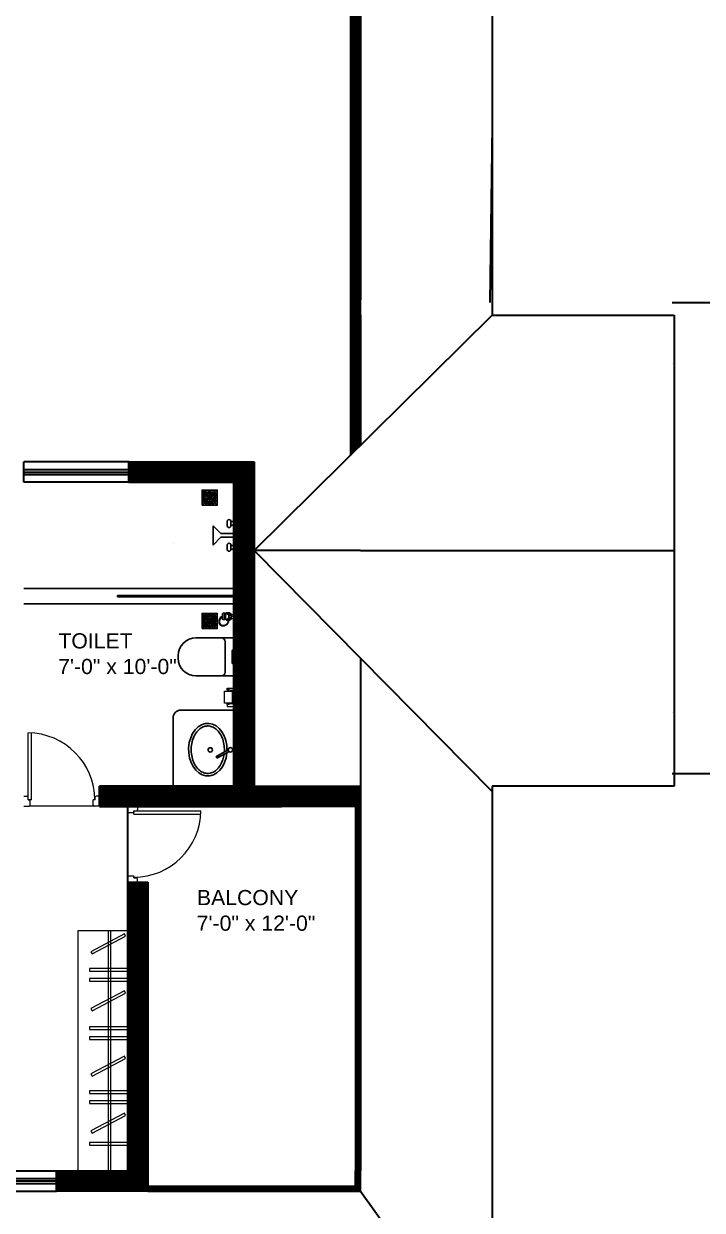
# Model space of a CAD drawing. Extents: x 47729 to 50148, y 8584 to 9735.
# Drawn here: x 49339.1 to 49607.3, y 8874 to 9342.7 of the extents above; entities that cross this region are included whole.
import ezdxf

# ---------------------------------------------------------------- set-up
doc = ezdxf.new("R2010")
doc.units = 0
doc.header["$LTSCALE"] = 100
doc.header["$MEASUREMENT"] = 0
doc.layers.get('0').update_dxf_attribs({"color": 250, "lineweight": 9})
for name, color, linetype in [('0-Cutout', 130, 'Continuous'), ('0-Fixture', 8, 'Continuous'), ('DWV', 5, 'Continuous'), ('furniture', 185, 'Continuous'), ('Stairs', 140, 'Continuous'), ('TEXT', 7, 'Continuous')]:
    doc.layers.add(name, color=color, linetype=linetype)
for name, color, linetype, lineweight in [('hat', 8, 'Continuous', 5), ('ibis-fixtures', 7, 'Continuous', 0), ('new interiors', 23, 'Continuous', 13), ('wall', 2, 'Continuous', 35), ('win', 5, 'Continuous', 9)]:
    doc.layers.add(name, color=color, linetype=linetype, lineweight=lineweight)
doc.styles.get("Standard").update_dxf_attribs({"font": 'arial.ttf'})

# ---------------------------------------------------------------- blocks, each defined once
blk = doc.blocks.new('doorinch')
at = {"ltscale": 2}
for p, q in [((-0.993, 0), (-0.993, 1)), ((-0.942, 0), (-0.942, 0.998)), ((-0.942, 0), (-0.993, 0))]:
    blk.add_line(p, q, dxfattribs=at)
blk.add_arc((-1, 0), 1, 0, 89.571, dxfattribs=at)
blk = doc.blocks.new('12')
at = {"layer": 'furniture'}
for p, q in [((-281326.32, -127391.48), (-281328.52, -127387.35)), ((-281325.7, -127391.17), (-281327.91, -127387.03))]:
    blk.add_line(p, q, dxfattribs=at)
for centre, radius in [((-281325.7, -127384.71), 0.781), ((-281328.04, -127387.47, 1.3), 0.26)]:
    blk.add_circle(centre, radius, dxfattribs=at)
at = {"layer": 'furniture', "color": 7}
blk.add_circle((-281325.69, -127391.95), 0.781, dxfattribs=at)
at = {"layer": 'furniture'}
blk.add_arc((-281328.21, -127387.19), 0.345, 28.0516, 208.0516, dxfattribs=at)
at = {"layer": 'furniture', "color": 9}
blk.add_ellipse((-281325.64, -127383.81), major_axis=(9.46, 0), ratio=0.729291, start_param=4.679854, end_param=10.877616, dxfattribs=at)
at = {"layer": 'furniture'}
blk.add_open_spline([(-281326.46, -127389.75), (-281325.74, -127389.8), (-281325.02, -127389.78), (-281323.48, -127389.61), (-281322.67, -127389.43), (-281321.17, -127388.91), (-281320.47, -127388.58), (-281319.26, -127387.79), (-281318.73, -127387.34), (-281317.9, -127386.37), (-281317.59, -127385.85), (-281317.19, -127384.79), (-281317.1, -127384.25), (-281317.12, -127383.17), (-281317.24, -127382.64), (-281317.69, -127381.58), (-281318.03, -127381.07), (-281318.91, -127380.11), (-281319.45, -127379.67), (-281320.71, -127378.91), (-281321.42, -127378.59), (-281322.95, -127378.11), (-281323.77, -127377.95), (-281325.44, -127377.81), (-281326.29, -127377.82), (-281327.94, -127378.03), (-281328.75, -127378.22), (-281330.24, -127378.75), (-281330.92, -127379.1), (-281332.12, -127379.9), (-281332.63, -127380.35), (-281333.44, -127381.33), (-281333.73, -127381.86), (-281334.09, -127382.85), (-281334.17, -127383.33), (-281334.17, -127383.81), (-281334.17, -127384.34), (-281334.07, -127384.88), (-281333.64, -127385.94), (-281333.32, -127386.45), (-281332.46, -127387.42), (-281331.93, -127387.87), (-281330.69, -127388.64), (-281329.99, -127388.97), (-281328.61, -127389.42), (-281327.96, -127389.57), (-281327.29, -127389.66)], degree=3, knots=[1.477578, 1.477578, 1.477578, 1.477578, 1.722682, 1.722682, 2.009796, 2.009796, 2.296909, 2.296909, 2.584023, 2.584023, 2.871137, 2.871137, 3.15825, 3.15825, 3.445364, 3.445364, 3.732478, 3.732478, 4.019591, 4.019591, 4.306705, 4.306705, 4.593819, 4.593819, 4.880932, 4.880932, 5.168046, 5.168046, 5.45516, 5.45516, 5.742273, 5.742273, 6.029387, 6.029387, 6.283185, 6.283185, 6.283185, 6.570299, 6.570299, 6.857413, 6.857413, 7.144526, 7.144526, 7.43164, 7.43164, 7.66542, 7.66542, 7.66542, 7.66542], dxfattribs=at)
blk = doc.blocks.new('_ft')
at = {"layer": '0-Cutout'}
blk.add_circle((0, 0), 75, dxfattribs=at)
at = {"layer": '0-Fixture'}
for p, q in [((-71, 71), (71, -71)), ((71, 71), (-71, -71))]:
    blk.add_line(p, q, dxfattribs=at)
blk.add_lwpolyline([(-75, -75), (75, -75), (75, 75), (-75, 75)], close=True, dxfattribs=at)
at = {"layer": '0-Fixture', "color": 41}
for centre, radius in [((0, 0), 60), ((-48, 0), 8), ((-42, 24), 8), ((-24, 42), 8), ((-21, 12), 8), ((0, 48), 8), ((0, 24), 8), ((0, 0), 8), ((21, 12), 8), ((24, 42), 8), ((42, 24), 8), ((48, 0), 8), ((-42, -24), 8), ((-24, -42), 8), ((-21, -12), 8), ((0, -24), 8), ((0, -48), 8), ((21, -12), 8), ((24, -42), 8), ((42, -24), 8)]:
    blk.add_circle(centre, radius, dxfattribs=at)
blk = doc.blocks.new('14')
at = {"layer": 'furniture', "color": 9}
for p, q in [((-281256.09, -127333.7), (-281256.09, -127332.1)), ((-281253.44, -127332.09), (-281254.59, -127332.09)), ((-281254.59, -127333.7), (-281254.59, -127332.1)), ((-281253.44, -127333.59), (-281253.44, -127332.09)), ((-281253.44, -127333.59), (-281254.59, -127333.59)), ((-281256.09, -127341.44), (-281256.09, -127343.05)), ((-281254.59, -127341.44), (-281254.59, -127343.05)), ((-281253.44, -127341.55), (-281254.59, -127341.55)), ((-281253.44, -127341.55), (-281253.44, -127343.05)), ((-281253.44, -127343.05), (-281254.59, -127343.05))]:
    blk.add_line(p, q, dxfattribs=at)
at = {"layer": 'furniture', "color": 7}
for p, q in [((-281261.55, -127341.36), (-281261.55, -127333.78)), ((-281261.55, -127333.78), (-281258.55, -127336.82)), ((-281253.44, -127336.82), (-281258.55, -127336.82)), ((-281253.44, -127336.82), (-281253.44, -127338.32)), ((-281261.55, -127341.36), (-281258.55, -127338.32)), ((-281253.44, -127338.32), (-281258.55, -127338.32))]:
    blk.add_line(p, q, dxfattribs=at)
at = {"layer": 'furniture', "color": 9}
for centre, start, end in [((-281255.34, -127332.1), 0, 180), ((-281255.34, -127333.7), 180, 0), ((-281255.34, -127341.44), 0, 180), ((-281255.34, -127343.05), 180, 0)]:
    blk.add_arc(centre, 0.75, start, end, dxfattribs=at)

msp = doc.modelspace()

# ---------------------------------------------------------------- hatches: boundary and pattern name
at = {"layer": 'wall', "ltscale": 0.12, "true_color": 0x636466}
h = msp.add_hatch(dxfattribs=at)
h.set_pattern_fill('ANSI32', color=251)
h.set_pattern_definition([(45, (-183.50385, 0), (-0.265165043, 0.265165043), []), (45, (-183.32707, 0), (-0.265165043, 0.265165043), [])])
h.paths.add_polyline_path([(49131.07, 9233.54), (49123.07, 9233.54), (49123.07, 9209.54), (49131.07, 9209.54)])
h.paths.add_polyline_path([(49472.18, 9457.54), (49452.18, 9457.54), (49131.07, 9457.54), (49123.07, 9457.54), (49123.07, 9313.54), (49127.07, 9313.54), (49127.07, 9453.54), (49468.18, 9453.54), (49468.18, 9172.17), (49472.18, 9176.12), (49472.18, 9227.54), (49472.18, 9233.54), (49472.18, 9305.54)])
h.paths.add_polyline_path([(49430.13, 9169.54), (49380.6, 9169.54), (49380.6, 9161.54), (49422.13, 9161.54), (49422.13, 9041.54), (49394.13, 9041.54), (49369.07, 9041.54), (49369.07, 9033.54), (49380.07, 9033.54), (49430.13, 9033.5), (49430.13, 9041.54), (49430.13, 9089.54)])
h.paths.add_polyline_path([(49472.18, 9041.54), (49430.13, 9041.54), (49430.13, 9033.49), (49441.01, 9033.49), (49470.18, 9033.54), (49470.18, 9009.54), (49470.18, 8913.54), (49470.18, 8889.54), (49470.18, 8883.54), (49388.07, 8883.54), (49388.07, 8881.54), (49472.18, 8881.54), (49472.18, 8889.54), (49472.18, 8913.54), (49472.18, 9009.54)])
h.paths.add_polyline_path([(49388.07, 8997.49), (49388.07, 9003.54), (49380.07, 9003.54), (49380.07, 8889.54), (49352.07, 8889.54), (49352.07, 8881.54), (49388.07, 8881.54), (49388.07, 8883.54)])
h.paths.add_polyline_path([(49275.07, 9033.54), (49269.14, 9041.54), (49267.07, 9041.54), (49267.07, 9009.54), (49275.07, 9009.54)])
h.paths.add_polyline_path([(49275.07, 9041.54), (49269.14, 9041.54), (49275.07, 9033.54)], flags=16)

# ---------------------------------------------------------------- linework, layer by layer
msp.add_line((49419.5, 9073.01), (49422.13, 9073.01))
at = {"layer": 'DWV', "ltscale": 0.5}
for p, q in [((49401.13, 9071.54), (49422.13, 9071.54)), ((49398.13, 9041.54), (49398.13, 9068.54))]:
    msp.add_line(p, q, dxfattribs=at)
msp.add_arc((49401.13, 9068.54), 3, 90, 180, dxfattribs=at)
at = {"layer": 'furniture', "linetype": 'ByBlock'}
for p, q in [((49417.19, 9100.04), (49407.13, 9100.04)), ((49417.19, 9100.04), (49422.13, 9100.04)), ((49418.69, 9098.54), (49418.69, 9086.54)), ((49400.13, 9093.04), (49400.13, 9092.04)), ((49417.19, 9085.04), (49407.13, 9085.04)), ((49417.48, 9085.07), (49422.13, 9085.07))]:
    msp.add_line(p, q, dxfattribs=at)
for centre, radius, start, end in [((49407.13, 9093.04), 7, 90, 180), ((49417.19, 9098.54), 1.5, 0, 90), ((49407.13, 9092.04), 7, 180, 270), ((49417.19, 9086.54), 1.5, 270, 0)]:
    msp.add_arc(centre, radius, start, end, dxfattribs=at)
at = {"layer": 'hat', "lineweight": -2, "ltscale": 0.1}
for p, q in [((49422.13, 9119.54), (49339.07, 9119.54)), ((49422.13, 9113.54), (49339.07, 9113.54))]:
    msp.add_line(p, q, dxfattribs=at)
at = {"layer": 'ibis-fixtures'}
for p, q in [((49417.76, 9109.84), (49417.76, 9108.54)), ((49418.37, 9109.84), (49417.76, 9109.84)), ((49418.81, 9109.5), (49418.37, 9109.84)), ((49418.37, 9109.84), (49418.37, 9107.23)), ((49418.81, 9109.5), (49418.81, 9107.57)), ((49419.14, 9110.04), (49420.42, 9110.04)), ((49419.14, 9109.58), (49419.14, 9110.04)), ((49420.42, 9110.04), (49421.34, 9109.32)), ((49421.34, 9109.32), (49422.13, 9109.32)), ((49421.38, 9094.79), (49421.38, 9090.29)), ((49418.48, 9079.06), (49421.49, 9079.06)), ((49418.48, 9074.21), (49418.48, 9079.06)), ((49419.5, 9080.26), (49422.13, 9080.26)), ((49419.5, 9079.56), (49419.5, 9080.26)), ((49419.5, 9079.56), (49419.5, 9079.06)), ((49420.2, 9079.56), (49419.5, 9079.56)), ((49421.16, 9079.25), (49420.2, 9079.56)), ((49420.2, 9079.06), (49420.2, 9079.56)), ((49422.13, 9079.25), (49421.16, 9079.25)), ((49421.49, 9079.06), (49421.49, 9074.21)), ((49421.49, 9074.21), (49418.48, 9074.21)), ((49419.5, 9073.71), (49419.5, 9074.21)), ((49420.2, 9074.21), (49420.2, 9073.71)), ((49420.2, 9073.71), (49419.5, 9073.71)), ((49419.5, 9073.71), (49419.5, 9073.01)), ((49421.16, 9074.02), (49420.2, 9073.71)), ((49422.13, 9074.02), (49421.16, 9074.02))]:
    msp.add_line(p, q, dxfattribs=at)
at = {"layer": 'ibis-fixtures', "elevation": 0}
for points in [[(49417.76, 9109.64), (49417.76, 9109.31), (49417.65, 9109.31), (49417.65, 9109.64)], [(49417.76, 9109.16), (49417.76, 9108.84), (49417.65, 9108.84), (49417.65, 9109.16)], [(49417.76, 9108.7), (49417.76, 9108.37), (49417.65, 9108.37), (49417.65, 9108.7)], [(49417.76, 9108.23), (49417.76, 9107.91), (49417.65, 9107.91), (49417.65, 9108.23)], [(49417.76, 9107.74), (49417.76, 9107.42), (49417.65, 9107.42), (49417.65, 9107.74)]]:
    msp.add_lwpolyline(points, close=True, dxfattribs=at)
for points in [[(49418.81, 9107.57), (49418.37, 9107.23), (49417.76, 9107.23), (49417.76, 9108.54)], [(49419.14, 9109.58), (49420.29, 9109.58), (49421.16, 9108.79)], [(49419.14, 9107.49), (49420.29, 9107.49), (49421.16, 9108.28)], [(49419.14, 9107.49), (49419.14, 9107.03), (49420.42, 9107.03), (49421.34, 9107.75), (49422.13, 9107.75)]]:
    msp.add_lwpolyline(points, dxfattribs=at)
msp.add_lwpolyline([(49420.18, 9108.29), (49421.16, 9108.29, 1), (49421.16, 9108.79), (49420.14, 9108.79)], format="xyb", dxfattribs=at)
at = {"layer": 'ibis-fixtures'}
for centre, radius, start, end in [((49418.39, 9106.55), 2.23, 109.8361, 219.9799), ((49418.42, 9106.55), 1.98, 112.9912, 218.3721), ((49417.92, 9107.13), 2.36, 237.6354, 356.5814), ((49417.91, 9107.14), 2.1, 240.0782, 357.4958), ((49419.14, 9108.52), 1.03, 249.852, 108.8746), ((49421.88, 9094.79), 0.5, 90, 180), ((49421.88, 9090.29), 0.5, 180, 270)]:
    msp.add_arc(centre, radius, start, end, dxfattribs=at)
at = {"layer": 'new interiors', "ltscale": 0.1}
for p, q in [((49360.57, 8889.54), (49360.57, 8984.5)), ((49360.57, 8889.54), (49360.57, 8984.5)), ((49360.57, 8984.5), (49380.07, 8984.5)), ((49372.57, 8889.54), (49372.57, 8984.5)), ((49372.57, 8889.54), (49372.57, 8984.5)), ((49373.57, 8889.54), (49373.57, 8984.5)), ((49373.57, 8889.54), (49373.57, 8984.5)), ((49360.57, 8889.54), (49380.07, 8889.54)), ((49360.57, 8889.54), (49380.07, 8889.54))]:
    msp.add_line(p, q, dxfattribs=at)
for points in [[(49379.33, 8982.25), (49378.86, 8983.13), (49365.61, 8976.1), (49366.08, 8975.22)], [(49379.33, 8982.25), (49378.86, 8983.13), (49365.61, 8976.1), (49366.08, 8975.22)], [(49379.33, 8982.25), (49378.86, 8983.13), (49365.61, 8976.1), (49366.08, 8975.22)], [(49379.33, 8982.25), (49378.86, 8983.13), (49365.61, 8976.1), (49366.08, 8975.22)], [(49380.07, 8968.42), (49380.07, 8969.42), (49365.07, 8969.42), (49365.07, 8968.42)], [(49380.07, 8968.42), (49380.07, 8969.42), (49365.07, 8969.42), (49365.07, 8968.42)], [(49380.07, 8968.42), (49380.07, 8969.42), (49365.07, 8969.42), (49365.07, 8968.42)], [(49380.07, 8968.42), (49380.07, 8969.42), (49365.07, 8969.42), (49365.07, 8968.42)], [(49380.07, 8964.47), (49380.07, 8965.47), (49365.07, 8965.47), (49365.07, 8964.47)], [(49380.07, 8964.47), (49380.07, 8965.47), (49365.07, 8965.47), (49365.07, 8964.47)], [(49380.07, 8964.47), (49380.07, 8965.47), (49365.07, 8965.47), (49365.07, 8964.47)], [(49380.07, 8964.47), (49380.07, 8965.47), (49365.07, 8965.47), (49365.07, 8964.47)], [(49379.33, 8959.75), (49378.86, 8960.63), (49365.61, 8953.6), (49366.08, 8952.72)], [(49379.33, 8959.75), (49378.86, 8960.63), (49365.61, 8953.6), (49366.08, 8952.72)], [(49380.07, 8945.42), (49380.07, 8946.42), (49365.07, 8946.42), (49365.07, 8945.42)], [(49380.07, 8945.42), (49380.07, 8946.42), (49365.07, 8946.42), (49365.07, 8945.42)], [(49380.07, 8941.47), (49380.07, 8942.47), (49365.07, 8942.47), (49365.07, 8941.47)], [(49380.07, 8941.47), (49380.07, 8942.47), (49365.07, 8942.47), (49365.07, 8941.47)], [(49379.33, 8933.94), (49378.86, 8934.82), (49365.61, 8927.79), (49366.08, 8926.91)], [(49379.33, 8933.94), (49378.86, 8934.82), (49365.61, 8927.79), (49366.08, 8926.91)], [(49380.07, 8920.11), (49380.07, 8921.11), (49365.07, 8921.11), (49365.07, 8920.11)], [(49380.07, 8920.11), (49380.07, 8921.11), (49365.07, 8921.11), (49365.07, 8920.11)], [(49380.07, 8916.16), (49380.07, 8917.16), (49365.07, 8917.16), (49365.07, 8916.16)], [(49380.07, 8916.16), (49380.07, 8917.16), (49365.07, 8917.16), (49365.07, 8916.16)], [(49379.33, 8911.43), (49378.86, 8912.32), (49365.61, 8905.29), (49366.08, 8904.4)], [(49379.33, 8911.43), (49378.86, 8912.32), (49365.61, 8905.29), (49366.08, 8904.4)], [(49380.07, 8899.7), (49380.07, 8900.7), (49365.07, 8900.7), (49365.07, 8899.7)], [(49380.07, 8899.7), (49380.07, 8900.7), (49365.07, 8900.7), (49365.07, 8899.7)]]:
    msp.add_lwpolyline(points, close=True, dxfattribs=at)
at = {"layer": 'Stairs', "linetype": 'ByBlock'}
for p, q in [((49376.13, 9116.79), (49376.13, 9116.29)), ((49422.13, 9116.79), (49376.13, 9116.79)), ((49422.13, 9116.29), (49376.13, 9116.29))]:
    msp.add_line(p, q, dxfattribs=at)
at = {"layer": 'wall', "linetype": 'ByBlock'}
for p, q in [((49472.18, 9457.54), (49472.18, 9305.54)), ((49468.18, 9453.54), (49468.18, 9305.54)), ((49468.18, 9453.54), (49468.18, 9172.17)), ((49468.18, 9305.54), (49468.18, 9233.54)), ((49472.18, 9305.54), (49472.18, 9233.54)), ((49472.18, 9227.54), (49472.18, 9233.54)), ((49472.18, 9233.54), (49472.18, 9233.54)), ((49472.18, 9227.54), (49472.18, 9176.12)), ((49339.07, 9161.54), (49339.07, 9169.54)), ((49380.6, 9169.54), (49430.13, 9169.54)), ((49380.6, 9161.54), (49380.6, 9169.54)), ((49430.13, 9169.54), (49430.13, 9041.54)), ((49380.6, 9161.54), (49422.13, 9161.54)), ((49422.13, 9041.54), (49422.13, 9161.54)), ((49422.13, 9161.54), (49422.13, 9041.54)), ((49422.13, 9041.54), (49422.13, 9089.54)), ((49430.13, 9089.54), (49430.13, 9041.54)), ((49422.13, 9041.54), (49369.07, 9041.54)), ((49369.07, 9033.49), (49369.07, 9041.54)), ((49369.07, 9041.54), (49380.07, 9041.54)), ((49380.07, 9041.54), (49380.07, 9041.54)), ((49422.13, 9041.54), (49394.13, 9041.54)), ((49430.13, 9041.54), (49472.18, 9041.54)), ((49472.18, 9041.54), (49472.18, 9009.54)), ((49380.07, 9033.54), (49369.07, 9033.54)), ((49369.07, 9033.49), (49441.01, 9033.49)), ((49380.07, 9033.54), (49380.07, 8889.54)), ((49388.07, 9033.54), (49388.07, 9033.49)), ((49441.01, 9033.49), (49470.18, 9033.54)), ((49470.18, 9033.54), (49470.18, 9009.54)), ((49472.18, 9033.54), (49472.18, 9021.54)), ((49470.18, 9009.54), (49470.18, 8913.54)), ((49472.18, 9009.54), (49472.18, 8913.54)), ((49380.07, 9003.54), (49388.07, 9003.54)), ((49388.07, 9003.54), (49388.07, 8997.49)), ((49388.07, 8997.49), (49388.07, 8881.54)), ((49470.18, 8913.54), (49470.18, 8889.54)), ((49472.18, 8913.54), (49472.18, 8889.54)), ((49352.07, 8889.54), (49380.07, 8889.54)), ((49470.18, 8883.54), (49470.18, 8889.54)), ((49472.18, 8881.54), (49472.18, 8889.54)), ((49388.07, 8883.54), (49470.18, 8883.54)), ((49388.07, 8881.54), (49352.07, 8881.54)), ((49388.07, 8881.54), (49472.18, 8881.54))]:
    msp.add_line(p, q, dxfattribs=at)
at = {"layer": 'wall', "color": 1, "ltscale": 0.12}
for p, q in [((49524.18, 9302.49), (49523.33, 9232.49)), ((49430.13, 9134.54), (49524.18, 9227.54)), ((49524.18, 9227.54), (49596.18, 9227.54)), ((49596.18, 9227.54), (49596.18, 9041.54)), ((49472.18, 9134.54), (49430.13, 9134.54)), ((49430.13, 9134.54), (49524.18, 9039.42)), ((49472.18, 9134.54), (49596.18, 9134.54)), ((49472.18, 9092.01), (49472.18, 9041.54)), ((49596.18, 9041.54), (49524.18, 9041.54)), ((49472.18, 8881.54), (49524.18, 8808.97))]:
    msp.add_line(p, q, dxfattribs=at)
at = {"layer": 'wall', "color": 251, "ltscale": 0.12, "true_color": 0x636466}
for p, q in [((49595.33, 9232.49), (49990.86, 9232.49)), ((49595.33, 9046.49), (49857.63, 9046.49)), ((49430.13, 9041.54), (49430.13, 9033.49))]:
    msp.add_line(p, q, dxfattribs=at)
at = {"layer": 'wall', "color": 5, "ltscale": 0.12}
for p, q in [((49595.33, 9208.49), (49595.33, 9208.49)), ((49380.6, 9169.54), (49339.07, 9169.54)), ((49380.6, 9169.54), (49380.6, 9169.54)), ((49339.07, 9166.54), (49380.6, 9166.54)), ((49339.07, 9165.54), (49380.6, 9165.54)), ((49339.07, 9164.54), (49380.6, 9164.54)), ((49380.6, 9165.54), (49380.6, 9165.54)), ((49380.6, 9161.54), (49339.07, 9161.54)), ((49398.13, 9137.54), (49398.13, 9137.54)), ((49422.13, 9089.54), (49422.13, 9137.54)), ((49595.33, 9070.49), (49595.33, 9070.49)), ((49472.18, 9009.54), (49472.18, 9009.54)), ((49472.18, 8913.54), (49472.18, 8913.54)), ((49267.07, 8889.54), (49352.07, 8889.54)), ((49352.07, 8881.54), (49352.07, 8889.54)), ((49380.07, 8889.54), (49380.07, 8889.54)), ((49267.07, 8886.54), (49352.07, 8886.54)), ((49267.07, 8885.54), (49352.07, 8885.54)), ((49267.07, 8884.54), (49352.07, 8884.54)), ((49352.07, 8885.54), (49352.07, 8885.54)), ((49267.07, 8881.54), (49352.07, 8881.54))]:
    msp.add_line(p, q, dxfattribs=at)
at = {"layer": 'wall', "color": 1, "ltscale": 0.12}
msp.add_lwpolyline([(49524.18, 9041.54), (49524.18, 8808.97), (49059.07, 8808.97), (49059.07, 9521.54), (49524.18, 9521.54), (49524.18, 9227.54), (49596.18, 9227.54)], dxfattribs=at)
at = {"layer": 'win'}
for p, q in [((49339.07, 9037.54), (49340.42, 9037.54)), ((49340.82, 9036.04), (49340.82, 9037.14)), ((49367.32, 9036.04), (49367.32, 9037.14)), ((49369.07, 9037.54), (49367.72, 9037.54)), ((49339.07, 9033.54), (49341.17, 9033.54)), ((49340.82, 9036.04), (49341.57, 9036.04)), ((49366.97, 9033.54), (49341.17, 9033.54)), ((49341.57, 9033.94), (49341.57, 9036.04)), ((49366.57, 9033.94), (49366.57, 9036.04)), ((49367.32, 9036.04), (49366.57, 9036.04)), ((49369.07, 9033.54), (49366.97, 9033.54)), ((49380.07, 9033.54), (49380.07, 9031.44)), ((49384.07, 9033.54), (49384.07, 9032.19)), ((49380.07, 9005.64), (49380.07, 9031.44)), ((49380.47, 9031.04), (49382.57, 9031.04)), ((49382.57, 9031.79), (49383.67, 9031.79)), ((49382.57, 9031.79), (49382.57, 9031.04)), ((49380.07, 9003.54), (49380.07, 9005.64)), ((49380.47, 9006.04), (49382.57, 9006.04)), ((49382.57, 9005.29), (49382.57, 9006.04)), ((49382.57, 9005.29), (49383.67, 9005.29)), ((49384.07, 9003.54), (49384.07, 9004.89))]:
    msp.add_line(p, q, dxfattribs=at)
for centre, start, end in [((49340.42, 9037.14), 0, 90), ((49367.72, 9037.14), 90, 180), ((49341.17, 9033.94), 270, 0), ((49366.97, 9033.94), 180, 270), ((49383.67, 9032.19), 270, 0), ((49380.47, 9031.44), 180, 270), ((49380.47, 9005.64), 90, 180), ((49383.67, 9004.89), 0, 90)]:
    msp.add_arc(centre, 0.4, start, end, dxfattribs=at)

# ---------------------------------------------------------------- block references
at = {"layer": '0-Fixture', "linetype": 'Continuous', "xscale": 0.0399999999790453, "yscale": 0.0400000000372529, "zscale": 0.04}
for p in [(49412.54, 9155.47), (49412.54, 9106.73)]:
    msp.add_blockref('_ft', p, dxfattribs=at)
at = {"layer": 'furniture', "linetype": 'ByBlock'}
msp.add_blockref('14', (330675.56, 136478.11), dxfattribs=at)
at = {"layer": 'furniture', "linetype": 'ByBlock', "xscale": 1.099999999976716, "yscale": 1.099999999976716, "zscale": 1.1, "rotation": 90.00000000000001}
msp.add_blockref('12', (-90710.36, 318514.1), dxfattribs=at)
at = {"layer": 'win', "xscale": 26.5, "yscale": 26.5, "zscale": 26.5}
msp.add_blockref('doorinch', (49367.13, 9036.04), dxfattribs=at)
at = {"layer": 'win', "xscale": 26.5, "yscale": 26.5, "zscale": 26.5, "rotation": 270}
msp.add_blockref('doorinch', (49382.57, 9005.49), dxfattribs=at)

# ---------------------------------------------------------------- texts
at = {"layer": 'TEXT'}
for s, p in [('TOILET', (49352.79, 9095.89)), ('7\'-0" x 10\'-0"', (49352.69, 9085.77)), ('BALCONY', (49407.55, 8994.48)), ('7\'-0" x 12\'-0"', (49407.45, 8984.36))]:
    msp.add_text(s, height=6, dxfattribs=at).set_placement(p)

doc.saveas('drawing.dxf')
